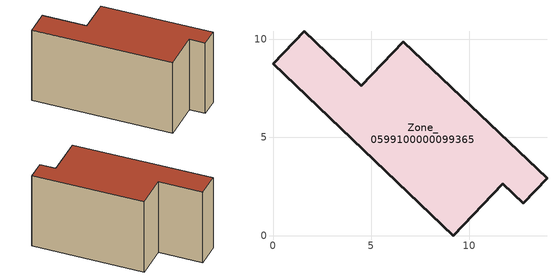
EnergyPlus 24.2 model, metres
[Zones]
Zone_0599100000099365
 floor ground (C_G): 9.17,0 0,8.74 1.58,10.4 4.48,7.63 6.62,9.88 13.95,2.92 12.74,1.65 11.69,2.65 z0
 wall outside (C_F): 4.48,7.63 1.58,10.4 0,8.74 9.17,0 11.69,2.65 12.74,1.65 13.95,2.92 6.62,9.88 4.48,7.63 z0:7.12
 roof outside (C_R): 13.95,2.92 6.62,9.88 4.48,7.63 1.58,10.4 0,8.74 9.17,0 11.69,2.65 12.74,1.65 z7.12
[BUILDING]
Pand.0599100000099365: North Axis=0; Terrain=City; Loads Convergence Tolerance Value=0.04; Temperature Convergence Tolerance Value=0.4; Solar Distribution=FullExterior; Maximum Number of Warmup Days=25; Minimum Number of Warmup Days=1
[Site:Location]
Rotterdam.The.Hague.AP_ZH_NLD Design_Conditions: Latitude=51.96; Longitude=4.45; Time Zone=1; Elevation=-4.5
[SITE:GROUNDTEMPERATURE:BUILDINGSURFACE]
18, 18, 18, 18, 18, 18, 18, 18, 18, 18, 18, 18
[MATERIAL] Thermal Absorptance=0.9; Solar Absorptance=0.7; Visible Absorptance=0.7
Name | Roughness | Thickness | Conductivity | Density | Specific Heat
G.TI.1975-1991 | MediumSmooth | 0.15 | 0.288461 | 540 | 1210
F.TI.1975-1991 | Rough | 0.3 | 0.230769 | 1920 | 840
R.TI.1975-1991 | MediumRough | 0.2 | 0.153846 | 1500 | 1000
[CONSTRUCTION]
C_G: G.TI.1975-1991
C_F: F.TI.1975-1991
C_R: R.TI.1975-1991
[ZONE]
Zone_0599100000099365: Type=1; Multiplier=1; Ceiling Height=Autocalculate; Volume=Autocalculate; Floor Area=autocalculate; Part of Total Floor Area=Yes
[ZONEINFILTRATION:DESIGNFLOWRATE]
Infil_Zone_0599100000099365: Zone or ZoneList or Space or SpaceList=Zone_0599100000099365; Schedule=AlwaysOn; Design Flow Rate Calculation Method=Flow/Area; Flow Rate per Floor Area=0.003; Constant Term Coefficient=1; Temperature Term Coefficient=0; Velocity Term Coefficient=0; Velocity Squared Term Coefficient=0
[HVACTEMPLATE:ZONE:IDEALLOADSAIRSYSTEM]
Zone_0599100000099365: Maximum Heating Supply Air Temperature=50; Minimum Cooling Supply Air Temperature=13; Maximum Heating Supply Air Humidity Ratio=0.0156; Minimum Cooling Supply Air Humidity Ratio=0.0077; Heating Limit=NoLimit; Cooling Limit=NoLimit; Dehumidification Control Type=ConstantSensibleHeatRatio; Cooling Sensible Heat Ratio=0.7; Dehumidification Setpoint=60; Humidification Control Type=None; Humidification Setpoint=30; Outdoor Air Method=None; Outdoor Air Flow Rate per Person=0.00944; Outdoor Air Flow Rate per Zone Floor Area=0; Outdoor Air Flow Rate per Zone=0; Demand Controlled Ventilation Type=None; Outdoor Air Economizer Type=NoEconomizer; Heat Recovery Type=None; Sensible Heat Recovery Effectiveness=0.7; Latent Heat Recovery Effectiveness=0.65
[ZONECONTROL:THERMOSTAT]
ThermostatControl_Zone_0599100000099365: Zone or ZoneList=Zone_0599100000099365; Control Type Schedule=DualSetpointControlType; Control 1=Thermostat_Zone_0599100000099365; Temperature Difference Between Cutout And Setpoint=0
[THERMOSTATSETPOINT:DUALSETPOINT]
Thermostat_Zone_0599100000099365: Heating Setpoint Temperature Schedule=HeatingSetpoint_Zone_0599100000099365; Cooling Setpoint Temperature Schedule=CoolingSetpoint_Zone_0599100000099365
[SCHEDULE:COMPACT]
HeatingSetpoint_Zone_0599100000099365: Through: 12/31, For: AllDays, Until: 24:00, 21
CoolingSetpoint_Zone_0599100000099365: Through: 12/31, For: AllDays, Until: 24:00, 24
DualSetpointControlType: Through: 12/31, For: AllDays, Until: 24:00, 4
AlwaysOn: Through: 12/31, For: AllDays, Until: 24:00, 1
